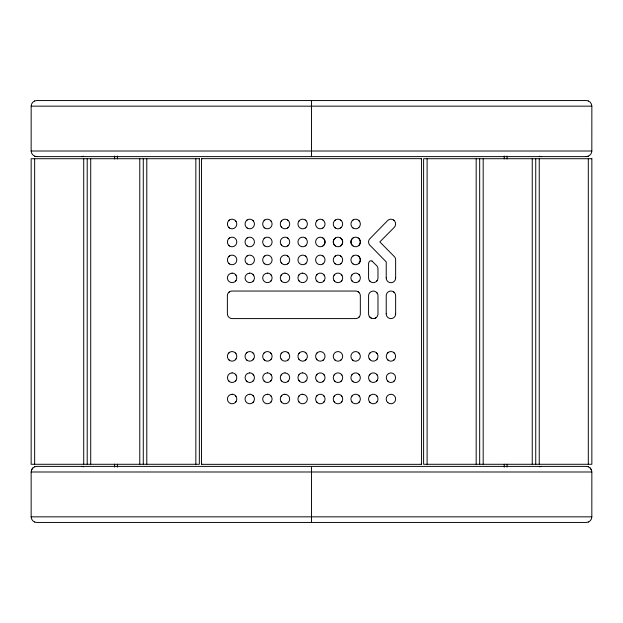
<?xml version="1.0" encoding="UTF-8"?>
<svg xmlns="http://www.w3.org/2000/svg" width="623" height="623" viewBox="0 0 623 623"><rect width="100%" height="100%" fill="white"/><g stroke="black" fill="none" stroke-linecap="round" stroke-linejoin="round"><path stroke-width="0.93" d="M588.307 156.225L586.243 156.614L36.757 156.614C33.759 156.544 31.205 154.021 31.15 151.007L31.173 106.159L31.563 104.096L32.809 102.195L34.709 100.942M34.709 522.058L32.793 520.805L31.563 518.904L31.15 516.841L31.15 471.993L31.563 469.929L32.793 468.021L34.709 466.775M588.291 100.942L590.207 102.195L591.437 104.096L591.85 106.159L591.827 151.007C591.78 154.021 589.233 156.56 586.227 156.614M588.291 466.775L590.207 468.021L591.453 469.929L591.85 471.993L591.827 516.841L591.437 518.904L590.207 520.805L588.291 522.058M31.563 469.929L32.809 468.021M201.494 464.337L421.553 464.337L421.553 158.663L201.494 158.663L201.494 464.337L201.883 463.839M421.553 158.663L421.164 159.161M34.693 100.942L36.773 100.552L586.243 100.552L588.307 100.942M81.613 156.614L83.692 156.225M34.693 466.775L36.773 466.386L586.243 466.386L588.307 466.775M539.308 466.775L541.387 466.386M588.307 522.058L586.227 522.448L36.757 522.448L34.693 522.058M31.173 106.159L591.827 106.159M31.173 151.007L591.827 151.007M31.173 471.993L591.827 471.993M31.173 516.841L591.827 516.841M539.308 156.225L541.387 156.614M34.693 156.225L36.757 156.614M81.613 466.386L83.692 466.775M372.056 261.092L376.611 265.616A4.828 4.828 0 0 1 377.982 268.996L377.982 277.874A4.836 4.836 0 0 1 376.611 281.261M201.494 158.663L201.883 159.161M421.164 463.839L421.553 464.337M590.191 468.021L591.437 469.929M588.307 158.717L588.307 464.283M539.245 158.717L539.245 464.283M535.741 158.717L535.741 464.283M532.237 158.717L532.237 464.283M507.067 156.077L507.067 158.99M507.067 464.143L507.067 467.055M504.264 155.976L504.264 158.896M504.264 464.228L504.264 467.149M483.183 158.717L483.183 464.283M479.679 158.717L479.679 464.283M476.174 158.717L476.174 464.283M427.113 158.717L427.113 464.283M395.636 277.874L395.636 259.916A4.828 4.828 0 0 0 394.258 256.528L379.835 241.888L394.234 227.411A4.828 4.828 0 0 0 393.502 219.997M395.636 313.797L395.636 295.839A4.813 4.813 0 0 0 393.51 291.821M386.221 277.874L386.221 261.894L370.529 245.851A4.75 4.75 0 0 1 369.439 244.738A4.852 4.852 0 0 1 369.47 239.154L387.599 220.62A4.657 4.657 0 0 1 394.258 220.612M386.221 313.797L386.221 295.839A4.813 4.813 0 0 1 388.347 291.821A4.657 4.657 0 0 1 394.258 292.444M311.5 100.552L311.5 156.614M311.5 466.386L311.5 522.448M195.848 158.717L195.848 464.283M146.787 158.717L146.787 464.283M143.282 158.717L143.282 464.283M139.778 158.717L139.778 464.283M117.412 155.976L117.412 158.896M117.412 464.228L117.412 467.149M114.609 156.077L114.609 158.99M114.609 464.143L114.609 467.055M90.717 158.717L90.717 464.283M87.212 158.717L87.212 464.283M83.716 158.717L83.716 464.283M34.654 158.717L34.654 464.283M395.667 277.874A4.743 4.743 0 0 1 390.933 282.694A4.743 4.743 0 0 1 386.19 277.874M395.667 313.79A4.743 4.743 0 0 1 390.933 318.61A4.743 4.743 0 0 1 386.19 313.79M393.502 352.353A4.82 4.82 0 0 1 393.502 360.351M394.258 359.744A4.657 4.657 0 0 1 387.599 359.744M388.363 360.351A4.82 4.82 0 0 1 388.363 352.353M387.599 352.968A4.665 4.665 0 0 1 394.281 352.968M393.471 381.634A4.782 4.782 0 0 0 390.933 372.866A4.782 4.782 0 0 0 388.386 381.634M394.258 381.066A4.657 4.657 0 0 1 387.599 381.066M377.226 280.506A4.68 4.68 0 0 1 369.33 280.506M369.945 281.261A4.836 4.836 0 0 1 368.575 277.874L368.575 263.194L369.447 261.333A2.321 2.321 0 0 1 372.593 261.504M376.611 292.444A4.836 4.836 0 0 1 377.982 295.839L377.982 313.797A4.836 4.836 0 0 1 376.611 317.185A4.727 4.727 0 0 1 375.015 318.244M375.856 317.8A4.665 4.665 0 0 1 369.322 316.414M377.226 293.207A4.68 4.68 0 0 0 369.937 292.444A4.836 4.836 0 0 0 368.575 295.839L368.575 313.797A4.836 4.836 0 0 0 369.945 317.185A4.727 4.727 0 0 0 371.542 318.244M376.604 352.968A4.836 4.836 0 0 1 376.604 359.736M377.226 358.98A4.68 4.68 0 0 1 369.33 358.98M369.953 359.736A4.836 4.836 0 0 1 369.953 352.968M369.346 353.739A4.688 4.688 0 0 1 377.258 353.739M376.604 374.298A4.836 4.836 0 0 1 376.604 381.066M377.226 380.303A4.68 4.68 0 0 1 369.33 380.303M369.953 381.066A4.836 4.836 0 0 1 369.953 374.298M369.346 375.062A4.688 4.688 0 0 1 377.258 375.062M376.604 395.621A4.836 4.836 0 0 1 376.604 402.388M377.226 401.633A4.68 4.68 0 0 1 369.33 401.633M369.953 402.388A4.836 4.836 0 0 1 369.953 395.621M369.346 396.392A4.688 4.688 0 0 1 377.258 396.392M358.209 291.821A4.813 4.813 0 0 1 360.328 295.839L360.335 313.797A4.836 4.836 0 0 1 358.957 317.185M359.564 316.414A4.688 4.688 0 0 1 355.624 318.587L232.068 318.587A4.75 4.75 0 0 1 227.387 313.797L227.364 295.839A4.813 4.813 0 0 1 229.49 291.821M228.742 292.452A4.665 4.665 0 0 1 232.068 291.042L355.624 291.05A4.665 4.665 0 0 1 358.957 292.452M358.949 220.62A4.836 4.836 0 0 1 358.949 227.387M358.957 227.395A4.657 4.657 0 0 1 352.299 227.395M353.054 228.01A4.828 4.828 0 0 1 353.054 220.005M352.299 220.62A4.665 4.665 0 0 1 355.624 219.21A4.688 4.688 0 0 1 359.564 221.383M358.949 238.578A4.836 4.836 0 0 1 358.949 245.345A4.828 4.828 0 0 0 358.202 237.955M358.957 245.353A4.657 4.657 0 0 1 352.299 245.353A4.828 4.828 0 0 1 353.054 237.955M358.98 238.578A4.665 4.665 0 0 0 352.299 238.578A4.82 4.82 0 0 0 353.054 245.96M358.949 256.536A4.836 4.836 0 0 1 358.949 263.303A4.828 4.828 0 0 0 358.202 255.913M358.957 263.311A4.657 4.657 0 0 1 352.299 263.311M353.054 263.918A4.82 4.82 0 0 1 353.046 255.921M352.299 256.536A4.665 4.665 0 0 1 358.98 256.536M358.949 274.494A4.836 4.836 0 0 1 358.949 281.261M359.572 280.506A4.68 4.68 0 0 1 351.676 280.506M352.299 281.261A4.836 4.836 0 0 1 352.299 274.494M351.691 275.257A4.688 4.688 0 0 1 359.611 275.257M358.895 353.031A4.75 4.75 0 0 1 358.949 359.744A4.75 4.75 0 0 1 352.236 359.806M353.054 360.359A4.828 4.828 0 0 1 352.307 352.976A4.665 4.665 0 0 1 359.58 353.732M358.895 374.361A4.75 4.75 0 0 1 358.949 381.074A4.75 4.75 0 0 1 352.236 381.136M353.054 381.689A4.828 4.828 0 0 1 352.307 374.306M351.691 375.062A4.688 4.688 0 0 1 359.611 375.062M358.949 395.621A4.836 4.836 0 0 1 358.949 402.388M359.572 401.633A4.68 4.68 0 0 1 351.676 401.633M352.299 402.388A4.836 4.836 0 0 1 352.299 395.621M351.691 396.392A4.688 4.688 0 0 1 359.611 396.392M340.555 219.997A4.828 4.828 0 0 1 340.555 227.995M341.311 227.395A4.657 4.657 0 0 1 334.644 227.395M335.4 228.01A4.828 4.828 0 0 1 335.4 220.005M334.652 220.62A4.665 4.665 0 0 1 341.326 220.62M340.547 245.96A4.82 4.82 0 0 0 341.295 238.586A4.665 4.665 0 0 0 334.652 238.578A4.82 4.82 0 0 0 335.408 245.96M335.4 237.955A4.828 4.828 0 0 0 334.66 245.337A4.657 4.657 0 0 0 341.311 245.353A4.828 4.828 0 0 0 340.555 237.955M340.555 255.913A4.828 4.828 0 0 1 340.54 263.918M341.311 263.311A4.657 4.657 0 0 1 334.644 263.311M335.408 263.918A4.82 4.82 0 0 1 335.4 255.921M334.652 256.536A4.665 4.665 0 0 1 341.326 256.536M341.303 274.494A4.836 4.836 0 0 1 341.303 281.261M341.926 280.506A4.68 4.68 0 0 1 334.029 280.506M334.652 281.261A4.836 4.836 0 0 1 334.652 274.494M334.037 275.257A4.688 4.688 0 0 1 341.957 275.257M340.555 360.359A4.828 4.828 0 0 0 341.295 352.976A4.665 4.665 0 0 0 334.652 352.968A4.828 4.828 0 0 0 335.4 360.359M341.311 359.744A4.657 4.657 0 0 1 334.644 359.744M341.295 374.306A4.828 4.828 0 0 1 340.555 381.689M341.311 381.066A4.657 4.657 0 0 1 334.644 381.066M335.4 381.689A4.828 4.828 0 0 1 334.66 374.306M334.037 375.062A4.688 4.688 0 0 1 341.957 375.062M341.303 395.621A4.836 4.836 0 0 1 341.303 402.388M341.926 401.633A4.68 4.68 0 0 1 334.029 401.633M334.652 402.388A4.836 4.836 0 0 1 334.652 395.621M334.037 396.392A4.688 4.688 0 0 1 341.957 396.392M322.901 219.997A4.828 4.828 0 0 1 322.901 227.995M323.656 227.395A4.657 4.657 0 0 1 316.99 227.395A4.836 4.836 0 0 1 316.998 220.62M316.391 221.383A4.688 4.688 0 0 1 320.323 219.21A4.665 4.665 0 0 1 323.649 220.62M322.893 245.96A4.82 4.82 0 0 0 323.641 238.586A4.665 4.665 0 0 0 316.998 238.578A4.836 4.836 0 0 0 316.998 245.345A4.657 4.657 0 0 0 323.656 245.353A4.828 4.828 0 0 0 322.901 237.955M322.901 255.913A4.828 4.828 0 0 1 322.893 263.918M323.656 263.311A4.657 4.657 0 0 1 316.99 263.311A4.836 4.836 0 0 1 316.998 256.536A4.665 4.665 0 0 1 323.672 256.536M323.649 274.494A4.836 4.836 0 0 1 323.649 281.261M324.272 280.506A4.68 4.68 0 0 1 316.375 280.506M316.998 281.261A4.836 4.836 0 0 1 316.998 274.494M316.391 275.257A4.688 4.688 0 0 1 324.303 275.257M322.901 360.359A4.828 4.828 0 0 0 323.641 352.976A4.688 4.688 0 0 0 316.391 353.739M323.664 359.751A4.673 4.673 0 0 1 316.383 358.973M316.998 359.736A4.836 4.836 0 0 1 316.998 352.968M323.641 374.306A4.828 4.828 0 0 1 322.901 381.689M323.664 381.074A4.673 4.673 0 0 1 316.383 380.303M316.998 381.066A4.836 4.836 0 0 1 316.998 374.298M316.391 375.062A4.688 4.688 0 0 1 324.303 375.062M323.649 395.621A4.836 4.836 0 0 1 323.649 402.388M324.272 401.633A4.68 4.68 0 0 1 316.375 401.633M316.998 402.388A4.836 4.836 0 0 1 316.998 395.621M316.391 396.392A4.688 4.688 0 0 1 324.303 396.392M305.247 220.005A4.82 4.82 0 0 1 305.247 228.002M306.002 227.395A4.657 4.657 0 0 1 299.344 227.395A4.836 4.836 0 0 1 299.351 220.62M298.736 221.383A4.688 4.688 0 0 1 302.677 219.21A4.665 4.665 0 0 1 306.002 220.62M305.247 237.963A4.82 4.82 0 0 1 305.247 245.96M306.002 245.353A4.657 4.657 0 0 1 299.344 245.353A4.836 4.836 0 0 1 299.351 238.578A4.665 4.665 0 0 1 306.025 238.578M305.247 255.921A4.82 4.82 0 0 1 305.247 263.918M306.002 263.311A4.657 4.657 0 0 1 299.344 263.311A4.836 4.836 0 0 1 299.351 256.536A4.665 4.665 0 0 1 306.025 256.536M302.669 273.17A4.735 4.735 0 0 1 306.789 280.163A4.735 4.735 0 0 1 298.682 280.537M299.351 281.261A4.836 4.836 0 0 1 299.351 274.494M298.736 275.257A4.688 4.688 0 0 1 302.677 273.084M305.247 352.353A4.82 4.82 0 0 1 305.247 360.351M306.01 359.751A4.673 4.673 0 0 1 298.736 358.973M299.351 359.736A4.836 4.836 0 0 1 299.351 352.968M298.736 353.739A4.688 4.688 0 0 1 306.049 352.968M302.677 372.866A4.782 4.782 0 0 1 305.215 381.634M306.01 381.074A4.673 4.673 0 0 1 298.736 380.303M299.351 381.066A4.836 4.836 0 0 1 299.351 374.298M298.736 375.062A4.688 4.688 0 0 1 302.677 372.889M302.669 394.297A4.735 4.735 0 0 1 306.789 401.29A4.735 4.735 0 0 1 298.682 401.664M299.351 402.388A4.836 4.836 0 0 1 299.351 395.621M298.736 396.392A4.688 4.688 0 0 1 302.677 394.211M287.592 220.005A4.82 4.82 0 0 1 287.592 228.002M288.363 227.395A4.673 4.673 0 0 1 281.082 226.624M281.697 227.387A4.836 4.836 0 0 1 281.697 220.62M281.09 221.383A4.688 4.688 0 0 1 285.023 219.21A4.665 4.665 0 0 1 288.348 220.62M287.592 237.963A4.82 4.82 0 0 1 287.592 245.96M288.363 245.353A4.673 4.673 0 0 1 281.082 244.582M281.697 245.345A4.836 4.836 0 0 1 281.697 238.578A4.665 4.665 0 0 1 288.371 238.578M287.592 255.921A4.82 4.82 0 0 1 287.592 263.918M288.363 263.319A4.673 4.673 0 0 1 281.082 262.54M281.697 263.303A4.836 4.836 0 0 1 281.697 256.536A4.665 4.665 0 0 1 288.371 256.536M285.023 273.17A4.735 4.735 0 0 1 289.134 280.163A4.735 4.735 0 0 1 281.028 280.537M281.697 281.261A4.836 4.836 0 0 1 281.697 274.494M281.09 275.257A4.688 4.688 0 0 1 285.023 273.084M287.592 352.353A4.82 4.82 0 0 1 287.592 360.351M288.363 359.751A4.673 4.673 0 0 1 281.082 358.973M281.697 359.736A4.836 4.836 0 0 1 281.697 352.968M281.09 353.739A4.688 4.688 0 0 1 288.402 352.968M285.023 372.866A4.782 4.782 0 0 1 287.569 381.634M288.363 381.074A4.673 4.673 0 0 1 281.082 380.303M281.697 381.066A4.836 4.836 0 0 1 281.697 374.298M281.09 375.062A4.688 4.688 0 0 1 285.023 372.889M285.023 394.297A4.735 4.735 0 0 1 289.134 401.29A4.735 4.735 0 0 1 281.028 401.664M281.697 402.388A4.836 4.836 0 0 1 281.697 395.621M281.09 396.392A4.688 4.688 0 0 1 285.023 394.211M270.694 220.62A4.836 4.836 0 0 1 270.694 227.387A4.657 4.657 0 0 1 264.043 227.395M264.798 228.002A4.82 4.82 0 0 1 264.798 220.005M264.043 220.62A4.665 4.665 0 0 1 267.368 219.21A4.688 4.688 0 0 1 271.309 221.383M264.043 245.353A4.657 4.657 0 0 0 270.701 245.353A4.836 4.836 0 0 0 270.694 238.578A4.665 4.665 0 0 0 264.043 238.578M264.798 245.96A4.82 4.82 0 0 1 264.798 237.963M264.043 263.311A4.657 4.657 0 0 0 270.701 263.311A4.836 4.836 0 0 0 270.694 256.536A4.665 4.665 0 0 0 264.043 256.536M264.798 263.918A4.82 4.82 0 0 1 264.798 255.921M270.694 274.494A4.836 4.836 0 0 1 270.694 281.261M271.363 280.537A4.735 4.735 0 0 1 263.256 280.163A4.735 4.735 0 0 1 267.376 273.17M267.368 273.084A4.688 4.688 0 0 1 271.309 275.257M270.694 352.968A4.836 4.836 0 0 1 270.694 359.736M271.309 358.973A4.673 4.673 0 0 1 264.035 359.751M264.798 360.351A4.82 4.82 0 0 1 264.798 352.353M264.043 352.968A4.665 4.665 0 0 1 271.324 353.732M270.694 374.298A4.836 4.836 0 0 1 270.694 381.066M271.309 380.303A4.673 4.673 0 0 1 264.035 381.074M264.83 381.634A4.782 4.782 0 0 1 267.368 372.866M267.368 372.889A4.688 4.688 0 0 1 271.309 375.062M270.694 395.621A4.836 4.836 0 0 1 270.694 402.388M271.363 401.664A4.735 4.735 0 0 1 263.256 401.29A4.735 4.735 0 0 1 267.376 394.297M267.368 394.211A4.688 4.688 0 0 1 271.309 396.392M253.047 220.62A4.836 4.836 0 0 1 253.047 227.387A4.657 4.657 0 0 1 246.389 227.395M247.152 228.002A4.82 4.82 0 0 1 247.152 220.005M246.397 220.62A4.665 4.665 0 0 1 249.722 219.21A4.688 4.688 0 0 1 253.654 221.383M246.389 245.353A4.657 4.657 0 0 0 253.055 245.353A4.836 4.836 0 0 0 253.047 238.578A4.665 4.665 0 0 0 246.397 238.578M247.152 245.96A4.82 4.82 0 0 1 247.152 237.963M246.389 263.311A4.657 4.657 0 0 0 253.055 263.311A4.836 4.836 0 0 0 253.047 256.536A4.665 4.665 0 0 0 246.397 256.536M247.152 263.918A4.82 4.82 0 0 1 247.152 255.921M253.047 274.494A4.836 4.836 0 0 1 253.047 281.261M253.717 280.537A4.735 4.735 0 0 1 245.61 280.163A4.735 4.735 0 0 1 249.722 273.17M249.722 273.084A4.688 4.688 0 0 1 253.654 275.257M253.047 352.968A4.836 4.836 0 0 1 253.047 359.736M253.662 358.973A4.673 4.673 0 0 1 246.381 359.751M247.152 360.351A4.82 4.82 0 0 1 247.152 352.353M246.397 352.968A4.665 4.665 0 0 1 253.67 353.732M253.047 374.298A4.836 4.836 0 0 1 253.047 381.066M253.662 380.303A4.673 4.673 0 0 1 246.381 381.074M247.175 381.634A4.782 4.782 0 0 1 249.722 372.866M249.722 372.889A4.688 4.688 0 0 1 253.654 375.062M253.047 395.621A4.836 4.836 0 0 1 253.047 402.388M253.717 401.664A4.735 4.735 0 0 1 245.61 401.29A4.735 4.735 0 0 1 249.722 394.297M249.722 394.211A4.688 4.688 0 0 1 253.654 396.392M235.393 220.62A4.836 4.836 0 0 1 235.393 227.387A4.657 4.657 0 0 1 228.734 227.395M229.498 228.002A4.82 4.82 0 0 1 229.498 220.005M228.742 220.62A4.665 4.665 0 0 1 232.068 219.21A4.688 4.688 0 0 1 236.008 221.383M228.734 245.353A4.657 4.657 0 0 0 235.401 245.353A4.836 4.836 0 0 0 235.393 238.578A4.665 4.665 0 0 0 228.742 238.578M229.498 245.96A4.82 4.82 0 0 1 229.498 237.963M228.734 263.311A4.657 4.657 0 0 0 235.401 263.311A4.836 4.836 0 0 0 235.393 256.536A4.665 4.665 0 0 0 228.742 256.536M229.498 263.918A4.82 4.82 0 0 1 229.498 255.921M235.393 274.494A4.836 4.836 0 0 1 235.393 281.261M236.062 280.537A4.735 4.735 0 0 1 227.956 280.163A4.735 4.735 0 0 1 232.068 273.17M232.068 273.084A4.688 4.688 0 0 1 236 275.257M235.393 352.968A4.836 4.836 0 0 1 235.393 359.736M236.008 358.973A4.673 4.673 0 0 1 228.734 359.751M229.498 360.351A4.82 4.82 0 0 1 229.498 352.353M228.742 352.968A4.665 4.665 0 0 1 236.024 353.732M235.393 374.298A4.836 4.836 0 0 1 235.393 381.066M236.008 380.303A4.673 4.673 0 0 1 228.734 381.074M229.529 381.634A4.782 4.782 0 0 1 232.068 372.866M232.068 372.889A4.688 4.688 0 0 1 236 375.062M235.393 395.621A4.836 4.836 0 0 1 235.393 402.388M236.062 401.664A4.735 4.735 0 0 1 227.956 401.29A4.735 4.735 0 0 1 232.068 394.297M232.068 394.211A4.688 4.688 0 0 1 236 396.392M199.344 158.717L31.15 158.717L31.15 464.283L199.344 464.283L199.344 158.717M591.85 158.717L423.609 158.717L423.609 464.283L591.85 464.283L591.85 158.717M387.833 402.622A4.75 4.75 0 0 0 395.597 399.888A4.75 4.75 0 0 0 389.352 394.53A4.75 4.75 0 0 0 387.833 402.622"/></g></svg>
